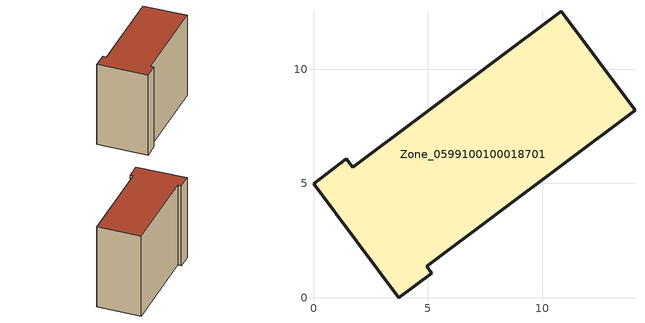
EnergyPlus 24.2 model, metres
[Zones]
Zone_0599100100018701
 floor ground (C_G): 0,5 1.44,6.07 1.71,5.71 10.84,12.54 14.06,8.21 4.95,1.38 5.17,1.08 3.74,0 z0
 wall outside (C_F): 3.74,0 5.17,1.08 4.95,1.38 14.06,8.21 10.84,12.54 1.71,5.71 1.44,6.07 0,5 3.74,0 z0:10.76
 roof outside (C_R): 1.44,6.07 0,5 3.74,0 5.17,1.08 4.95,1.38 14.06,8.21 10.84,12.54 1.71,5.71 z10.76
[BUILDING]
Pand.0599100100018701: North Axis=0; Terrain=City; Loads Convergence Tolerance Value=0.04; Temperature Convergence Tolerance Value=0.4; Solar Distribution=FullExterior; Maximum Number of Warmup Days=25; Minimum Number of Warmup Days=1
[Site:Location]
Rotterdam.The.Hague.AP_ZH_NLD Design_Conditions: Latitude=51.96; Longitude=4.45; Time Zone=1; Elevation=-4.5
[SITE:GROUNDTEMPERATURE:BUILDINGSURFACE]
18, 18, 18, 18, 18, 18, 18, 18, 18, 18, 18, 18
[MATERIAL] Thermal Absorptance=0.9; Solar Absorptance=0.7; Visible Absorptance=0.7
Name | Roughness | Thickness | Conductivity | Density | Specific Heat
G.TI.2015-2018 | MediumSmooth | 0.15 | 0.0428571 | 540 | 1210
F.TI.2015-2018 | Rough | 0.3 | 0.0666667 | 1920 | 840
R.TI.2015-2018 | MediumRough | 0.2 | 0.0333333 | 1500 | 1000
[CONSTRUCTION]
C_G: G.TI.2015-2018
C_F: F.TI.2015-2018
C_R: R.TI.2015-2018
[ZONE]
Zone_0599100100018701: Type=1; Multiplier=1; Ceiling Height=Autocalculate; Volume=Autocalculate; Floor Area=autocalculate; Part of Total Floor Area=Yes
[ZONEINFILTRATION:DESIGNFLOWRATE]
Infil_Zone_0599100100018701: Zone or ZoneList or Space or SpaceList=Zone_0599100100018701; Schedule=AlwaysOn; Design Flow Rate Calculation Method=Flow/Area; Flow Rate per Floor Area=0.0015; Constant Term Coefficient=1; Temperature Term Coefficient=0; Velocity Term Coefficient=0; Velocity Squared Term Coefficient=0
[HVACTEMPLATE:ZONE:IDEALLOADSAIRSYSTEM]
Zone_0599100100018701: Maximum Heating Supply Air Temperature=50; Minimum Cooling Supply Air Temperature=13; Maximum Heating Supply Air Humidity Ratio=0.0156; Minimum Cooling Supply Air Humidity Ratio=0.0077; Heating Limit=NoLimit; Cooling Limit=NoLimit; Dehumidification Control Type=ConstantSensibleHeatRatio; Cooling Sensible Heat Ratio=0.7; Dehumidification Setpoint=60; Humidification Control Type=None; Humidification Setpoint=30; Outdoor Air Method=None; Outdoor Air Flow Rate per Person=0.00944; Outdoor Air Flow Rate per Zone Floor Area=0; Outdoor Air Flow Rate per Zone=0; Demand Controlled Ventilation Type=None; Outdoor Air Economizer Type=NoEconomizer; Heat Recovery Type=None; Sensible Heat Recovery Effectiveness=0.7; Latent Heat Recovery Effectiveness=0.65
[ZONECONTROL:THERMOSTAT]
ThermostatControl_Zone_0599100100018701: Zone or ZoneList=Zone_0599100100018701; Control Type Schedule=DualSetpointControlType; Control 1=Thermostat_Zone_0599100100018701; Temperature Difference Between Cutout And Setpoint=0
[THERMOSTATSETPOINT:DUALSETPOINT]
Thermostat_Zone_0599100100018701: Heating Setpoint Temperature Schedule=HeatingSetpoint_Zone_0599100100018701; Cooling Setpoint Temperature Schedule=CoolingSetpoint_Zone_0599100100018701
[SCHEDULE:COMPACT]
HeatingSetpoint_Zone_0599100100018701: Through: 12/31, For: AllDays, Until: 24:00, 21
CoolingSetpoint_Zone_0599100100018701: Through: 12/31, For: AllDays, Until: 24:00, 24
DualSetpointControlType: Through: 12/31, For: AllDays, Until: 24:00, 4
AlwaysOn: Through: 12/31, For: AllDays, Until: 24:00, 1
